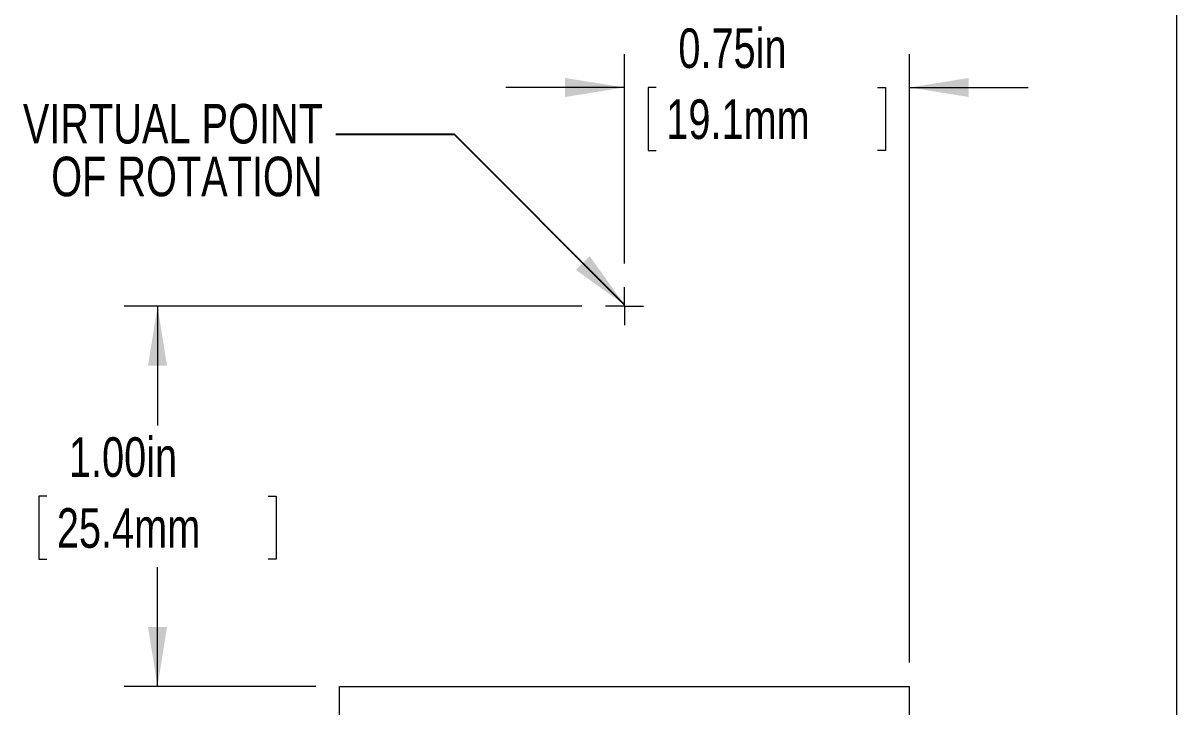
# Model space of a CAD drawing. Header units: inches. Extents: x 0.1 to 10.9, y 0 to 8.5.
# Drawn here: x 8.515 to 10.944, y 3.056 to 4.495 of the extents above; entities that cross this region are included whole.
import ezdxf

# ---------------------------------------------------------------- set-up
doc = ezdxf.new("R2010")
doc.units = ezdxf.units.IN
doc.header["$MEASUREMENT"] = 0
doc.styles.add('SLDTEXTSTYLE0', font='TXT', dxfattribs={"width": 0.75})
doc.dimstyles.new('SLDDIMSTYLE0', dxfattribs={"dimtxt": 0, "dimasz": 0.125, "dimexe": 0, "dimexo": 0.0625, "dimgap": 0, "dimtad": 0, "dimtih": 1, "dimtoh": 1, "dimdec": 0, "dimrnd": 1e-09, "dimzin": 0, "dimdsep": 46, "dimtxsty": 'Standard', "dimsah": 1, "dimcen": 0.09, "dimadec": 0, "dimazin": 0, "dimtfac": 0.125, "dimtdec": 0, "dimtofl": 0, "dimtmove": 0, "dimatfit": 3, "dimfxl": 1, "dimfrac": 2, "dimtolj": 1, "dimtzin": 0, "dimarcsym": 0})
doc.dimstyles.new('SLDDIMSTYLE1', dxfattribs={"dimtxt": 0.083333, "dimasz": 0.125, "dimexe": 0, "dimexo": 0.0625, "dimgap": 0.020833, "dimtad": 0, "dimtih": 1, "dimtoh": 1, "dimlfac": 1.25, "dimrnd": 1e-09, "dimzin": 4, "dimdsep": 46, "dimtxsty": 'SLDTEXTSTYLE0', "dimsah": 1, "dimcen": 0.09, "dimadec": 0, "dimazin": 1, "dimtfac": 1, "dimtofl": 0, "dimtmove": 0, "dimatfit": 3, "dimfxl": 1, "dimfrac": 2, "dimtolj": 1, "dimtzin": 12, "dimarcsym": 0})
doc.dimstyles.new('SLDDIMSTYLE3', dxfattribs={"dimtxt": 0.083333, "dimasz": 0.125, "dimexe": 0, "dimexo": 0.0625, "dimgap": 0.020833, "dimtad": 0, "dimtih": 1, "dimtoh": 1, "dimlfac": 1.25, "dimrnd": 1e-09, "dimzin": 12, "dimdsep": 46, "dimtxsty": 'SLDTEXTSTYLE0', "dimsah": 1, "dimcen": 0.09, "dimadec": 0, "dimazin": 3, "dimtfac": 1, "dimtmove": 0, "dimatfit": 0, "dimfxl": 1, "dimfrac": 2, "dimtolj": 1, "dimtzin": 12, "dimarcsym": 0})

# ---------------------------------------------------------------- blocks, each defined once
blk = doc.blocks.new('SW_NOTE_0')
at = {"color": 0, "linetype": 'Continuous', "lineweight": 0, "char_height": 0.083333, "attachment_point": 3, "style": 'SLDTEXTSTYLE0'}
for s, insert in [('VIRTUAL POINT', (-0.0272, 0.0641)), ('OF ROTATION', (-0.028, -0.047))]:
    blk.add_mtext(s, dxfattribs=dict(at, insert=insert))
blk = doc.blocks.new('_D_8')
at = {"color": 7, "linetype": 'Continuous', "lineweight": 0}
for p, q in [((9.6913, 3.899), (8.7282, 3.899)), ((8.7982, 3.899), (8.7982, 3.6483)), ((8.5652, 3.499), (8.5483, 3.499)), ((8.5483, 3.499), (8.5483, 3.3666)), ((9.0312, 3.499), (9.0481, 3.499)), ((9.0481, 3.499), (9.0481, 3.3666)), ((8.5483, 3.3666), (8.5652, 3.3666)), ((9.0481, 3.3666), (9.0312, 3.3666)), ((8.7982, 3.099), (8.7982, 3.3497)), ((9.1313, 3.099), (8.7282, 3.099))]:
    blk.add_line(p, q, dxfattribs=at)
for points in [[(8.7982, 3.899), (8.7782, 3.774), (8.8182, 3.774)], [(8.7982, 3.099), (8.8182, 3.224), (8.7782, 3.224)]]:
    blk.add_solid(points, dxfattribs=at)
at = {"color": 7, "linetype": 'Continuous', "lineweight": 0, "char_height": 0.08333, "attachment_point": 1, "style": 'SLDTEXTSTYLE0'}
for s, insert in [('1.00in', (8.6117, 3.6233, 0.0031)), ('25.4mm', (8.5863, 3.474, 0.0031))]:
    blk.add_mtext(s, dxfattribs=dict(at, insert=insert))
blk = doc.blocks.new('_D_9')
at = {"color": 7, "linetype": 'Continuous', "lineweight": 0}
for p, q in [((9.7813, 3.989), (9.7813, 4.4294)), ((10.3813, 3.149), (10.3813, 4.4294)), ((9.7813, 4.3594), (9.5313, 4.3594)), ((9.8483, 4.3594), (9.8314, 4.3594)), ((9.8314, 4.3594), (9.8314, 4.227)), ((10.3143, 4.3594), (10.3312, 4.3594)), ((10.3312, 4.3594), (10.3312, 4.227)), ((10.3813, 4.3594), (10.6313, 4.3594)), ((9.8314, 4.227), (9.8483, 4.227)), ((10.3312, 4.227), (10.3143, 4.227))]:
    blk.add_line(p, q, dxfattribs=at)
for points in [[(9.7813, 4.3594), (9.6563, 4.3794), (9.6563, 4.3394)], [(10.3813, 4.3594), (10.5063, 4.3394), (10.5063, 4.3794)]]:
    blk.add_solid(points, dxfattribs=at)
at = {"color": 7, "linetype": 'Continuous', "lineweight": 0, "char_height": 0.08333, "attachment_point": 1, "style": 'SLDTEXTSTYLE0'}
for s, insert in [('0.75in', (9.8948, 4.4837, 0.0031)), ('19.1mm', (9.8694, 4.3344, 0.0031))]:
    blk.add_mtext(s, dxfattribs=dict(at, insert=insert))
blk = doc.blocks.new('SW_CENTERMARKSYMBOL_4')
at = {"color": 0, "linetype": 'Continuous', "lineweight": 0}
for q in [(0, 0.04), (-0.04, 0), (0, -0.04), (0.04, 0)]:
    blk.add_line((0, 0), q, dxfattribs=at)

msp = doc.modelspace()

# ---------------------------------------------------------------- linework, layer by layer
at = {"color": 7, "linetype": 'Continuous', "lineweight": 0}
for p, q in [((10.9445, 0.0356), (10.9445, 8.4506)), ((9.1813, 2.7475), (9.1813, 3.099)), ((9.1813, 3.099), (10.3813, 3.099)), ((10.3813, 2.7475), (10.3813, 3.099))]:
    msp.add_line(p, q, dxfattribs=at)

# ---------------------------------------------------------------- block references
for name, p in [('SW_NOTE_0', (9.1735, 4.2608)), ('SW_CENTERMARKSYMBOL_4', (9.7813, 3.899))]:
    msp.add_blockref(name, p, dxfattribs=at)

# ---------------------------------------------------------------- dimensions: what is measured, and where the dimension line sits
dim = msp.add_linear_dim(base=(10.3813, 4.3594), p1=(9.7813, 3.939), p2=(10.3813, 3.099), dimstyle='SLDDIMSTYLE3', dxfattribs=at)
dim.commit()
dim.dimension.update_dxf_attribs({"geometry": '_D_9', "text_midpoint": (10.0813, 4.3594), "dimtype": 160})
dim = msp.add_linear_dim(base=(8.7982, 3.099), p1=(9.7413, 3.899), p2=(9.1813, 3.099), angle=90, dimstyle='SLDDIMSTYLE1', dxfattribs=at)
dim.commit()
dim.dimension.update_dxf_attribs({"geometry": '_D_8', "text_midpoint": (8.7982, 3.499), "dimtype": 160})

# ---------------------------------------------------------------- leaders
msp.add_leader([(9.7818, 3.9015), (9.4235, 4.2608), (9.1735, 4.2608)], dimstyle='SLDDIMSTYLE0', dxfattribs=at)

doc.saveas('drawing.dxf')
